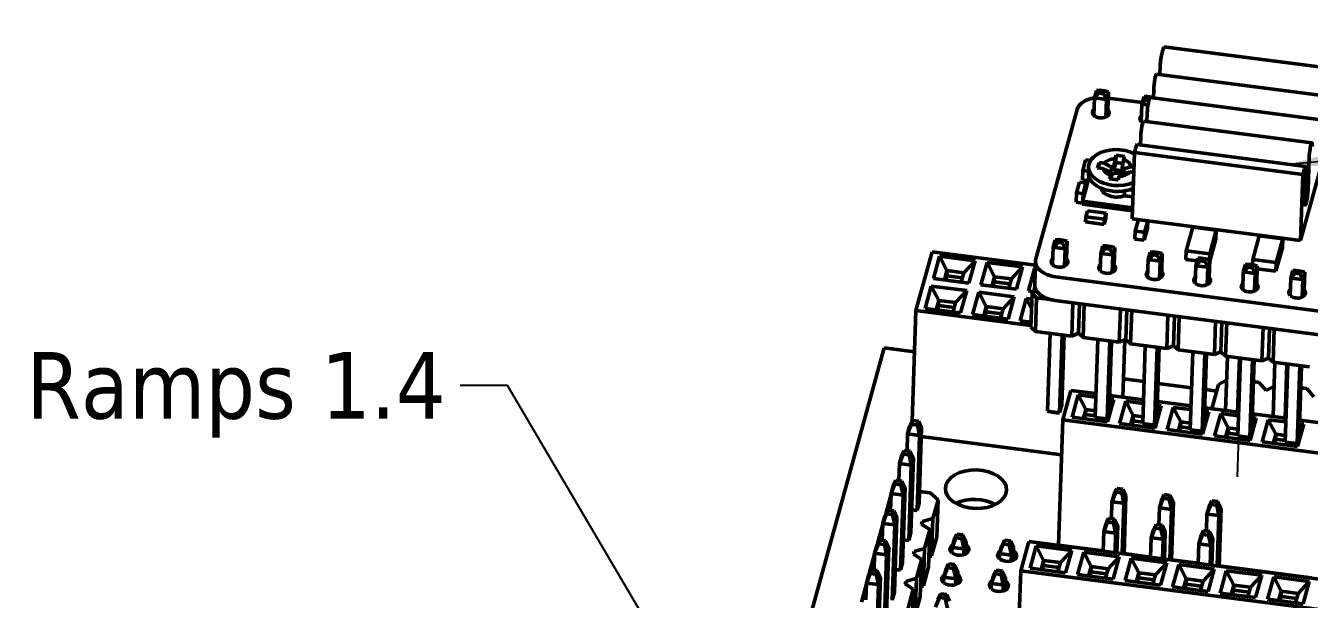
# Model space of a CAD drawing. Header units: millimetres. Extents: x 0 to 420, y 0 to 297.
# Drawn here: x 159.2 to 226.8, y 105.9 to 136.1 of the extents above; entities that cross this region are included whole.
import ezdxf

# ---------------------------------------------------------------- set-up
doc = ezdxf.new("R2010")
doc.units = ezdxf.units.MM
for name, color, linetype, lineweight in [('Symbol (ISO)', 7, 'Continuous', 25), ('Tweak Trail (ISO)', 7, 'Continuous', 25), ('Visible (ISO)', 7, 'Continuous', 50)]:
    doc.layers.add(name, color=color, linetype=linetype, lineweight=lineweight)
doc.styles.add('Note Text (ISO)', font='tahoma.ttf')
doc.dimstyles.new('Default - Method 1b (ISO)$7', dxfattribs={"dimtxt": 3.5, "dimasz": 2.5, "dimexe": 3.175, "dimexo": 0, "dimgap": 0.762, "dimtad": 1, "dimtoh": 1, "dimrnd": 1e-08, "dimtxsty": 'Note Text (ISO)', "dimcen": 0.09, "dimdle": 10, "dimclrd": 256, "dimclre": 256, "dimclrt": 256, "dimazin": 2, "dimtfac": 1, "dimtmove": 0, "dimatfit": 3, "dimfxl": 1, "dimtolj": 1, "dimlwd": -1, "dimlwe": -1, "dimarcsym": 0})

msp = doc.modelspace()

# ---------------------------------------------------------------- linework, layer by layer
at = {"layer": 'Tweak Trail (ISO)'}
msp.add_line((222.975, 112.308), (223.047, 114.449), dxfattribs=at)
at = {"layer": 'Visible (ISO)'}
for p, q in [((219.09, 134.954), (219.005, 134.644)), ((227.955, 133.802), (219.09, 134.954)), ((218.891, 133.492), (218.906, 133.948)), ((227.579, 132.364), (218.715, 133.515)), ((215.443, 132.256), (215.552, 132.652)), ((215.443, 132.256), (215.679, 132.51)), ((215.72, 132.658), (215.552, 132.652)), ((215.72, 132.658), (215.679, 132.51)), ((215.679, 132.51), (215.915, 132.479)), ((215.956, 132.627), (215.72, 132.658)), ((215.915, 132.479), (215.956, 132.627)), ((216.073, 132.175), (215.915, 132.479)), ((215.956, 132.627), (216.182, 132.571)), ((216.182, 132.571), (216.073, 132.175)), ((216.151, 131.641), (216.182, 132.571)), ((218.55, 132.254), (218.565, 132.71)), ((215.443, 132.256), (215.411, 131.326)), ((216.073, 132.175), (215.443, 132.256)), ((216.041, 131.245), (216.073, 132.175)), ((217.967, 132.014), (216.171, 132.247)), ((217.944, 131.931), (217.913, 131.001)), ((217.944, 131.931), (218.054, 132.327)), ((217.944, 131.931), (218.181, 132.185)), ((218.266, 131.89), (217.944, 131.931)), ((218.222, 132.333), (218.054, 132.327)), ((218.222, 132.333), (218.181, 132.185)), ((218.181, 132.185), (218.321, 132.166)), ((218.458, 132.302), (218.222, 132.333)), ((227.238, 131.126), (218.373, 132.277)), ((218.448, 132.268), (218.458, 132.302)), ((218.458, 132.302), (218.55, 132.279)), ((214.53, 131.646), (212.361, 123.786)), ((215.422, 131.325), (215.411, 131.326)), ((216.041, 131.245), (216.03, 131.246)), ((216.041, 131.245), (216.043, 131.252)), ((216.149, 131.633), (216.138, 131.309)), ((216.149, 131.633), (216.151, 131.641)), ((218.208, 131.017), (218.223, 131.472)), ((217.924, 131), (217.913, 131.001)), ((226.896, 129.888), (218.032, 131.04)), ((226.555, 128.65), (217.69, 129.802)), ((217.866, 129.779), (217.882, 130.234)), ((227.837, 130.315), (226.3, 124.745)), ((216.584, 129.237), (216.536, 129.061)), ((216.571, 128.85), (216.584, 129.237)), ((217.028, 129.18), (216.584, 129.237)), ((216.979, 129.004), (217.028, 129.18)), ((217.554, 129.384), (217.435, 125.897)), ((217.639, 129.694), (217.554, 129.384)), ((217.554, 129.384), (226.418, 128.233)), ((214.825, 128.442), (214.808, 127.938)), ((214.825, 128.442), (214.979, 129.002)), ((215.128, 128.402), (214.825, 128.442)), ((214.979, 129.002), (215.242, 128.968)), ((215.126, 128.331), (215.136, 128.641)), ((215.689, 128.857), (215.612, 128.579)), ((215.612, 128.579), (215.892, 128.542)), ((215.679, 128.57), (215.689, 128.857)), ((215.969, 128.821), (215.689, 128.857)), ((216.335, 128.384), (216.343, 128.615)), ((216.571, 128.85), (216.457, 128.436)), ((216.465, 128.667), (216.457, 128.436)), ((216.943, 128.802), (216.571, 128.85)), ((216.9, 128.378), (216.908, 128.609)), ((216.994, 128.53), (216.986, 128.299)), ((217.528, 128.618), (217.378, 128.638)), ((226.418, 128.233), (226.504, 128.542)), ((226.519, 126.798), (226.576, 128.464)), ((226.69, 127.417), (226.747, 129.083)), ((214.501, 127.269), (214.656, 127.829)), ((214.656, 127.829), (215, 127.784)), ((215.116, 127.898), (214.808, 127.938)), ((215, 127.784), (214.846, 127.224)), ((215.158, 128.048), (214.989, 127.436)), ((215, 127.784), (214.989, 127.436)), ((215.16, 128.108), (215.158, 128.048)), ((215.168, 128.085), (215.158, 128.048)), ((216.335, 128.384), (216.125, 128.411)), ((216.291, 128.176), (216.243, 128)), ((216.243, 128), (216.686, 127.942)), ((216.344, 128.026), (216.333, 127.988)), ((216.344, 128.026), (216.352, 128.257)), ((216.686, 127.942), (216.735, 128.118)), ((217.062, 128.289), (216.986, 128.299)), ((217.302, 128.359), (217.518, 128.331)), ((226.418, 128.233), (226.3, 124.745)), ((214.501, 127.269), (214.484, 126.765)), ((214.846, 127.224), (214.501, 127.269)), ((214.989, 127.436), (214.834, 126.875)), ((214.846, 127.224), (214.834, 126.875)), ((217.034, 127.36), (217.025, 127.107)), ((217.474, 127.049), (217.025, 127.107)), ((217.486, 127.397), (217.303, 127.421)), ((214.814, 126.722), (214.484, 126.765)), ((214.817, 126.814), (214.812, 126.659)), ((214.812, 126.659), (217.45, 126.316)), ((214.834, 126.875), (214.817, 126.814)), ((214.817, 126.814), (217.455, 126.471)), ((214.988, 126), (214.979, 125.729)), ((214.979, 125.729), (215.963, 125.601)), ((215.073, 126.309), (214.988, 126)), ((214.988, 126), (215.973, 125.872)), ((216.058, 126.181), (215.073, 126.309)), ((215.963, 125.601), (216.049, 125.91)), ((215.973, 125.872), (215.963, 125.601)), ((215.973, 125.872), (216.058, 126.181)), ((216.058, 126.181), (216.049, 125.91)), ((226.3, 124.745), (217.435, 125.897)), ((217.757, 125.855), (217.59, 125.25)), ((218.082, 125.186), (218.249, 125.791)), ((218.253, 125.79), (218.239, 125.379)), ((217.59, 125.25), (217.575, 124.824)), ((217.59, 125.25), (218.082, 125.186)), ((218.068, 124.76), (218.239, 125.379)), ((218.082, 125.186), (218.068, 124.76)), ((220.622, 125.45), (220.28, 124.212)), ((221.853, 125.29), (220.622, 125.45)), ((221.512, 124.052), (221.853, 125.29)), ((221.853, 125.29), (221.837, 124.825)), ((213.274, 124.397), (213.242, 123.467)), ((213.274, 124.397), (213.383, 124.793)), ((213.274, 124.397), (213.51, 124.65)), ((213.904, 124.315), (213.274, 124.397)), ((213.551, 124.799), (213.383, 124.793)), ((213.551, 124.799), (213.51, 124.65)), ((213.51, 124.65), (213.747, 124.619)), ((213.788, 124.768), (213.551, 124.799)), ((213.747, 124.619), (213.788, 124.768)), ((213.904, 124.315), (213.747, 124.619)), ((213.788, 124.768), (214.014, 124.711)), ((214.014, 124.711), (213.904, 124.315)), ((213.982, 123.781), (214.014, 124.711)), ((215.776, 124.072), (215.885, 124.468)), ((216.053, 124.474), (215.885, 124.468)), ((216.053, 124.474), (216.012, 124.325)), ((216.289, 124.443), (216.053, 124.474)), ((216.248, 124.294), (216.289, 124.443)), ((216.289, 124.443), (216.515, 124.386)), ((216.515, 124.386), (216.406, 123.99)), ((216.484, 123.456), (216.515, 124.386)), ((217.575, 124.824), (218.068, 124.76)), ((221.516, 123.662), (221.837, 124.825)), ((224.124, 124.995), (223.783, 123.757)), ((225.356, 124.835), (224.124, 124.995)), ((224.998, 123.132), (225.34, 124.37)), ((225.014, 123.597), (225.356, 124.835)), ((225.356, 124.835), (225.34, 124.37)), ((206.896, 124.155), (206.042, 121.061)), ((206.896, 124.155), (212.336, 123.448)), ((206.963, 122.749), (207.287, 123.925)), ((207.681, 123.165), (207.287, 123.925)), ((207.287, 123.925), (209.157, 123.682)), ((213.873, 123.385), (213.904, 124.315)), ((213.98, 123.774), (213.969, 123.449)), ((213.98, 123.774), (213.982, 123.781)), ((215.776, 124.072), (215.744, 123.142)), ((215.776, 124.072), (216.012, 124.325)), ((216.406, 123.99), (215.776, 124.072)), ((216.012, 124.325), (216.248, 124.294)), ((216.406, 123.99), (216.248, 124.294)), ((216.375, 123.06), (216.406, 123.99)), ((218.277, 123.747), (218.246, 122.817)), ((218.277, 123.747), (218.387, 124.143)), ((218.277, 123.747), (218.514, 124)), ((218.908, 123.665), (218.277, 123.747)), ((218.555, 124.149), (218.387, 124.143)), ((218.555, 124.149), (218.514, 124)), ((218.514, 124), (218.75, 123.969)), ((218.791, 124.118), (218.555, 124.149)), ((218.75, 123.969), (218.791, 124.118)), ((218.908, 123.665), (218.75, 123.969)), ((218.791, 124.118), (219.017, 124.061)), ((219.017, 124.061), (218.908, 123.665)), ((218.986, 123.131), (219.017, 124.061)), ((220.28, 124.212), (220.265, 123.747)), ((220.265, 123.747), (220.848, 123.671)), ((220.28, 124.212), (221.512, 124.052)), ((220.779, 123.422), (220.889, 123.818)), ((221.057, 123.824), (220.889, 123.818)), ((221.057, 123.824), (221.016, 123.675)), ((221.293, 123.793), (221.057, 123.824)), ((221.252, 123.644), (221.293, 123.793)), ((221.293, 123.793), (221.519, 123.736)), ((221.519, 123.736), (221.41, 123.34)), ((221.487, 122.806), (221.519, 123.736)), ((221.512, 124.052), (221.501, 123.741)), ((223.783, 123.757), (223.773, 123.471)), ((223.783, 123.757), (225.014, 123.597)), ((207.545, 122.673), (207.681, 123.165)), ((207.671, 122.893), (207.68, 123.164)), ((207.68, 123.164), (207.681, 123.165)), ((207.68, 123.164), (208.567, 123.049)), ((208.431, 122.558), (208.567, 123.05)), ((208.567, 123.05), (209.157, 123.682)), ((208.832, 122.506), (209.157, 123.682)), ((209.465, 122.424), (209.789, 123.6)), ((209.789, 123.6), (211.659, 123.357)), ((210.182, 122.84), (209.789, 123.6)), ((211.069, 122.725), (211.659, 123.357)), ((211.334, 122.181), (211.659, 123.357)), ((211.967, 122.099), (212.291, 123.275)), ((212.291, 123.275), (212.329, 123.27)), ((212.327, 123.205), (212.291, 123.275)), ((212.343, 123.667), (212.301, 122.427)), ((213.254, 123.465), (213.242, 123.467)), ((213.873, 123.385), (213.861, 123.386)), ((213.873, 123.385), (213.875, 123.392)), ((215.755, 123.14), (215.744, 123.142)), ((216.375, 123.06), (216.363, 123.061)), ((216.375, 123.06), (216.377, 123.067)), ((216.482, 123.449), (216.471, 123.124)), ((216.482, 123.449), (216.484, 123.456)), ((218.876, 122.735), (218.908, 123.665)), ((218.984, 123.124), (218.973, 122.799)), ((218.984, 123.124), (218.986, 123.131)), ((220.779, 123.422), (220.748, 122.492)), ((220.779, 123.422), (221.016, 123.675)), ((221.41, 123.34), (220.779, 123.422)), ((221.016, 123.675), (221.252, 123.644)), ((221.41, 123.34), (221.252, 123.644)), ((221.378, 122.41), (221.41, 123.34)), ((223.281, 123.097), (223.25, 122.167)), ((223.281, 123.097), (223.39, 123.493)), ((223.281, 123.097), (223.517, 123.35)), ((223.911, 123.015), (223.281, 123.097)), ((223.558, 123.499), (223.39, 123.493)), ((223.558, 123.499), (223.517, 123.35)), ((223.517, 123.35), (223.754, 123.319)), ((223.795, 123.468), (223.558, 123.499)), ((223.754, 123.319), (223.795, 123.468)), ((223.911, 123.015), (223.754, 123.319)), ((223.795, 123.468), (224.021, 123.411)), ((223.88, 122.085), (223.911, 123.015)), ((224.021, 123.411), (223.911, 123.015)), ((223.989, 122.481), (224.021, 123.411)), ((224.016, 123.26), (224.998, 123.132)), ((225.014, 123.597), (224.998, 123.132)), ((225.783, 122.772), (225.892, 123.168)), ((225.783, 122.772), (226.019, 123.025)), ((226.06, 123.174), (225.892, 123.168)), ((226.06, 123.174), (226.019, 123.025)), ((226.019, 123.025), (226.256, 122.994)), ((226.297, 123.143), (226.06, 123.174)), ((226.256, 122.994), (226.297, 123.143)), ((226.297, 123.143), (226.523, 123.086)), ((226.523, 123.086), (226.413, 122.69)), ((226.491, 122.156), (226.523, 123.086)), ((206.529, 121.177), (206.854, 122.353)), ((207.247, 121.593), (206.854, 122.353)), ((206.854, 122.353), (208.723, 122.11)), ((206.963, 122.749), (208.832, 122.506)), ((207.608, 122.665), (207.671, 122.893)), ((207.671, 122.893), (208.494, 122.786)), ((209.465, 122.424), (211.334, 122.181)), ((210.047, 122.348), (210.182, 122.84)), ((210.11, 122.34), (210.173, 122.569)), ((210.173, 122.569), (210.182, 122.839)), ((210.173, 122.568), (210.996, 122.461)), ((210.182, 122.839), (210.182, 122.84)), ((210.182, 122.839), (211.068, 122.724)), ((210.933, 122.233), (211.069, 122.725)), ((213.395, 122.838), (230.908, 120.563)), ((218.257, 122.815), (218.246, 122.817)), ((218.876, 122.735), (218.865, 122.736)), ((218.876, 122.735), (218.878, 122.742)), ((220.759, 122.49), (220.748, 122.492)), ((221.378, 122.41), (221.367, 122.411)), ((221.378, 122.41), (221.38, 122.417)), ((221.485, 122.799), (221.474, 122.474)), ((221.485, 122.799), (221.487, 122.806)), ((223.987, 122.474), (223.976, 122.149)), ((223.987, 122.474), (223.989, 122.481)), ((225.783, 122.772), (225.751, 121.842)), ((226.413, 122.69), (225.783, 122.772)), ((226.413, 122.69), (226.256, 122.994)), ((226.382, 121.76), (226.413, 122.69)), ((208.133, 121.478), (208.723, 122.11)), ((208.399, 120.934), (208.723, 122.11)), ((209.031, 120.852), (209.355, 122.028)), ((209.355, 122.028), (211.225, 121.785)), ((209.749, 121.268), (209.355, 122.028)), ((210.635, 121.153), (211.225, 121.785)), ((210.9, 120.609), (211.225, 121.785)), ((211.533, 120.527), (211.857, 121.703)), ((211.857, 121.703), (212.148, 121.665)), ((212.131, 121.174), (211.857, 121.703)), ((211.967, 122.099), (212.188, 122.07)), ((212.098, 120.187), (212.158, 121.962)), ((212.158, 121.962), (212.192, 122.085)), ((212.158, 121.962), (212.402, 121.738)), ((212.192, 122.085), (212.43, 122.054)), ((212.31, 122.31), (212.246, 122.078)), ((212.402, 121.738), (212.342, 119.963)), ((213.111, 121.646), (212.402, 121.738)), ((223.261, 122.165), (223.25, 122.167)), ((223.88, 122.085), (223.869, 122.086)), ((223.88, 122.085), (223.882, 122.092)), ((225.763, 121.84), (225.751, 121.842)), ((226.382, 121.76), (226.37, 121.761)), ((226.382, 121.76), (226.384, 121.767)), ((226.489, 122.149), (226.478, 121.824)), ((226.489, 122.149), (226.491, 122.156)), ((206.042, 121.061), (205.845, 115.239)), ((206.042, 121.061), (212.101, 120.274)), ((206.529, 121.177), (208.399, 120.934)), ((207.111, 121.101), (207.247, 121.593)), ((207.174, 121.093), (207.237, 121.322)), ((207.237, 121.322), (207.247, 121.592)), ((207.237, 121.321), (208.06, 121.214)), ((207.247, 121.592), (207.247, 121.593)), ((207.247, 121.592), (208.133, 121.477)), ((207.998, 120.986), (208.133, 121.478)), ((209.613, 120.776), (209.749, 121.268)), ((209.676, 120.768), (209.739, 120.997)), ((209.739, 120.997), (209.748, 121.267)), ((209.739, 120.996), (210.562, 120.889)), ((209.748, 121.267), (209.749, 121.268)), ((209.748, 121.267), (210.635, 121.152)), ((210.499, 120.661), (210.635, 121.153)), ((213.353, 121.598), (230.866, 119.323)), ((214.253, 119.715), (214.312, 121.473)), ((214.6, 119.862), (214.653, 121.429)), ((214.903, 121.397), (214.844, 119.638)), ((216.755, 119.39), (216.814, 121.148)), ((217.101, 119.537), (217.154, 121.104)), ((217.405, 121.072), (217.346, 119.313)), ((209.031, 120.852), (210.9, 120.609)), ((211.533, 120.527), (212.107, 120.452)), ((219.256, 119.065), (219.316, 120.823)), ((219.603, 119.212), (219.656, 120.779)), ((219.907, 120.747), (219.847, 118.988)), ((221.758, 118.74), (221.818, 120.498)), ((222.105, 118.887), (222.158, 120.454)), ((222.409, 120.422), (222.349, 118.663)), ((212.342, 119.963), (212.098, 120.187)), ((214.253, 119.715), (212.342, 119.963)), ((213.12, 119.862), (212.981, 115.763)), ((213.612, 115.681), (213.751, 119.78)), ((213.721, 116.077), (213.846, 119.767)), ((214.6, 119.862), (214.253, 119.715)), ((214.844, 119.638), (214.6, 119.862)), ((216.755, 119.39), (214.844, 119.638)), ((224.26, 118.415), (224.32, 120.173)), ((224.607, 118.562), (224.66, 120.129)), ((224.911, 120.097), (224.851, 118.338)), ((204.378, 119.098), (193.831, 80.874)), ((205.969, 118.891), (204.378, 119.098)), ((215.622, 119.537), (215.483, 115.438)), ((216.114, 115.356), (216.252, 119.455)), ((216.223, 115.752), (216.348, 119.442)), ((217.101, 119.537), (216.755, 119.39)), ((216.935, 116.503), (217.037, 119.51)), ((217.346, 119.313), (217.101, 119.537)), ((219.256, 119.065), (217.346, 119.313)), ((218.124, 119.212), (217.985, 115.113)), ((218.615, 115.031), (218.754, 119.13)), ((218.725, 115.427), (218.85, 119.117)), ((219.603, 119.212), (219.256, 119.065)), ((219.847, 118.988), (219.603, 119.212)), ((221.758, 118.74), (219.847, 118.988)), ((220.626, 118.887), (220.487, 114.788)), ((221.117, 114.706), (221.256, 118.805)), ((221.226, 115.102), (221.351, 118.792)), ((222.105, 118.887), (221.758, 118.74)), ((222.349, 118.663), (222.105, 118.887)), ((224.26, 118.415), (222.349, 118.663)), ((222.446, 118.65), (222.349, 115.8)), ((223.076, 118.568), (222.979, 115.718)), ((223.127, 118.562), (222.989, 114.463)), ((223.619, 114.381), (223.758, 118.48)), ((223.728, 114.777), (223.853, 118.467)), ((224.607, 118.562), (224.26, 118.415)), ((224.851, 118.338), (224.607, 118.562)), ((226.762, 118.09), (224.851, 118.338)), ((224.948, 118.325), (224.851, 115.475)), ((225.578, 118.243), (225.481, 115.393)), ((225.629, 118.237), (225.49, 114.138)), ((226.121, 114.056), (226.26, 118.155)), ((226.23, 114.452), (226.355, 118.142)), ((218.06, 117.321), (216.968, 117.462)), ((220.562, 116.996), (218.786, 117.226)), ((221.985, 117.173), (221.631, 115.893)), ((222.403, 117.404), (221.985, 117.173)), ((224.126, 117.28), (223.814, 117.32)), ((224.486, 116.848), (224.126, 117.28)), ((224.905, 117.079), (224.486, 116.848)), ((226.628, 116.955), (226.316, 116.995)), ((226.988, 116.523), (226.628, 116.955)), ((214.202, 116.858), (213.775, 115.311)), ((214.202, 116.858), (215.525, 116.686)), ((214.265, 115.44), (214.59, 116.615)), ((214.983, 115.856), (214.59, 116.615)), ((214.59, 116.615), (215.519, 116.495)), ((216.135, 115.197), (216.459, 116.373)), ((216.236, 116.133), (216.459, 116.373)), ((216.245, 116.4), (216.459, 116.373)), ((216.251, 116.592), (218.027, 116.361)), ((216.767, 115.115), (217.091, 116.29)), ((217.091, 116.29), (218.021, 116.17)), ((217.485, 115.531), (217.091, 116.29)), ((218.753, 116.267), (220.529, 116.036)), ((221.888, 116.823), (221.287, 116.901)), ((212.981, 115.763), (213.207, 115.706)), ((212.981, 115.763), (213.612, 115.681)), ((213.444, 115.676), (213.207, 115.706)), ((213.612, 115.681), (213.444, 115.676)), ((213.612, 115.681), (213.721, 116.077)), ((214.847, 115.364), (214.983, 115.856)), ((214.91, 115.356), (214.974, 115.584)), ((214.973, 115.583), (215.486, 115.517)), ((214.974, 115.584), (214.983, 115.855)), ((214.983, 115.855), (214.983, 115.856)), ((214.983, 115.855), (215.495, 115.788)), ((216.114, 115.356), (216.223, 115.752)), ((218.637, 114.872), (218.961, 116.048)), ((218.738, 115.808), (218.961, 116.048)), ((218.747, 116.075), (218.961, 116.048)), ((219.269, 114.79), (219.593, 115.965)), ((219.593, 115.965), (220.523, 115.845)), ((219.986, 115.206), (219.593, 115.965)), ((221.138, 114.547), (221.463, 115.723)), ((221.239, 115.483), (221.463, 115.723)), ((221.248, 115.75), (221.463, 115.723)), ((221.255, 115.942), (223.031, 115.711)), ((221.771, 114.465), (222.095, 115.64)), ((222.488, 114.881), (222.095, 115.64)), ((222.095, 115.64), (223.024, 115.52)), ((223.757, 115.617), (225.533, 115.386)), ((205.805, 115.073), (205.606, 114.571)), ((205.606, 114.571), (205.715, 114.968)), ((205.715, 114.968), (205.86, 115.271)), ((205.805, 115.073), (205.86, 115.271)), ((205.805, 115.073), (206.121, 115.032)), ((205.86, 115.271), (206.175, 115.23)), ((206.121, 115.032), (206.175, 115.23)), ((206.236, 114.49), (206.121, 115.032)), ((206.175, 115.23), (206.346, 114.886)), ((213.775, 115.311), (213.551, 108.711)), ((213.775, 115.311), (233.881, 112.699)), ((214.265, 115.44), (216.135, 115.197)), ((215.483, 115.438), (215.709, 115.381)), ((215.483, 115.438), (216.114, 115.356)), ((215.945, 115.351), (215.709, 115.381)), ((215.734, 115.249), (215.768, 115.374)), ((216.114, 115.356), (215.945, 115.351)), ((216.767, 115.115), (218.637, 114.872)), ((217.349, 115.039), (217.485, 115.531)), ((217.412, 115.031), (217.475, 115.259)), ((217.475, 115.259), (217.484, 115.53)), ((217.475, 115.258), (217.988, 115.192)), ((217.484, 115.53), (217.485, 115.531)), ((217.484, 115.53), (217.997, 115.463)), ((217.985, 115.113), (218.211, 115.056)), ((217.985, 115.113), (218.615, 115.031)), ((218.447, 115.026), (218.211, 115.056)), ((218.235, 114.924), (218.27, 115.049)), ((218.615, 115.031), (218.447, 115.026)), ((218.615, 115.031), (218.725, 115.427)), ((219.851, 114.714), (219.986, 115.206)), ((219.914, 114.706), (219.977, 114.934)), ((219.977, 114.934), (219.986, 115.205)), ((219.977, 114.933), (220.489, 114.867)), ((219.986, 115.205), (219.986, 115.206)), ((219.986, 115.205), (220.499, 115.138)), ((221.117, 114.706), (221.226, 115.102)), ((223.64, 114.222), (223.965, 115.398)), ((223.741, 115.158), (223.965, 115.398)), ((223.75, 115.425), (223.965, 115.398)), ((224.272, 114.14), (224.597, 115.315)), ((224.597, 115.315), (225.526, 115.195)), ((224.99, 114.556), (224.597, 115.315)), ((226.142, 113.897), (226.466, 115.073)), ((226.243, 114.833), (226.466, 115.073)), ((226.252, 115.1), (226.466, 115.073)), ((226.258, 115.292), (228.034, 115.061)), ((205.606, 114.571), (205.576, 113.68)), ((205.606, 114.571), (206.236, 114.49)), ((206.102, 110.526), (206.236, 114.49)), ((206.346, 114.886), (206.211, 110.922)), ((206.236, 114.49), (206.346, 114.886)), ((206.33, 114.424), (213.712, 113.465)), ((219.269, 114.79), (221.138, 114.547)), ((220.487, 114.788), (221.117, 114.706)), ((220.487, 114.788), (220.713, 114.731)), ((220.949, 114.701), (220.713, 114.731)), ((220.737, 114.599), (220.772, 114.724)), ((221.117, 114.706), (220.949, 114.701)), ((221.771, 114.465), (223.64, 114.222)), ((222.353, 114.389), (222.488, 114.881)), ((222.416, 114.381), (222.479, 114.609)), ((222.479, 114.609), (222.488, 114.88)), ((222.479, 114.608), (222.991, 114.542)), ((222.488, 114.88), (222.488, 114.881)), ((222.488, 114.88), (223, 114.813)), ((222.989, 114.463), (223.619, 114.381)), ((222.989, 114.463), (223.214, 114.406)), ((223.451, 114.376), (223.214, 114.406)), ((223.239, 114.274), (223.273, 114.399)), ((223.619, 114.381), (223.451, 114.376)), ((223.619, 114.381), (223.728, 114.777)), ((224.854, 114.064), (224.99, 114.556)), ((224.918, 114.056), (224.981, 114.284)), ((224.981, 114.284), (224.99, 114.555)), ((224.981, 114.283), (225.493, 114.217)), ((224.99, 114.555), (224.99, 114.556)), ((224.99, 114.555), (225.502, 114.488)), ((226.121, 114.056), (226.23, 114.452)), ((205.282, 113.396), (205.426, 113.699)), ((205.372, 113.501), (205.426, 113.699)), ((205.426, 113.699), (205.741, 113.658)), ((205.687, 113.46), (205.741, 113.658)), ((205.741, 113.658), (205.912, 113.314)), ((224.272, 114.14), (226.142, 113.897)), ((225.49, 114.138), (226.121, 114.056)), ((225.49, 114.138), (225.716, 114.081)), ((225.953, 114.051), (225.716, 114.081)), ((225.741, 113.949), (225.775, 114.074)), ((226.121, 114.056), (225.953, 114.051)), ((205.172, 113), (205.142, 112.108)), ((205.372, 113.501), (205.172, 113)), ((205.172, 113), (205.282, 113.396)), ((205.172, 113), (205.803, 112.918)), ((205.372, 113.501), (205.687, 113.46)), ((205.668, 108.954), (205.803, 112.918)), ((205.803, 112.918), (205.687, 113.46)), ((205.912, 113.314), (205.778, 109.35)), ((205.803, 112.918), (205.912, 113.314)), ((204.938, 111.929), (204.739, 111.428)), ((204.739, 111.428), (204.848, 111.824)), ((204.848, 111.824), (204.993, 112.127)), ((204.938, 111.929), (204.993, 112.127)), ((204.938, 111.929), (205.253, 111.888)), ((204.993, 112.127), (205.308, 112.086)), ((205.253, 111.888), (205.308, 112.086)), ((205.369, 111.346), (205.253, 111.888)), ((205.308, 112.086), (205.478, 111.742)), ((205.478, 111.742), (205.344, 107.778)), ((205.369, 111.346), (205.478, 111.742)), ((206.797, 111.455), (206.232, 111.528)), ((216.475, 111.39), (216.62, 111.697)), ((216.565, 111.499), (216.62, 111.697)), ((216.935, 111.656), (216.62, 111.697)), ((216.88, 111.458), (216.935, 111.656)), ((216.935, 111.656), (217.105, 111.308)), ((204.737, 111.384), (204.474, 110.43)), ((204.739, 111.428), (204.708, 110.536)), ((204.739, 111.428), (205.369, 111.346)), ((205.235, 107.382), (205.369, 111.346)), ((206.211, 110.922), (206.102, 110.526)), ((206.797, 111.455), (207.209, 111.1)), ((207.209, 111.1), (206.936, 110.11)), ((207.209, 111.1), (207.143, 109.132)), ((216.366, 110.994), (216.336, 110.105)), ((216.565, 111.499), (216.366, 110.994)), ((216.366, 110.994), (216.475, 111.39)), ((216.996, 110.912), (216.366, 110.994)), ((216.88, 111.458), (216.565, 111.499)), ((216.996, 110.912), (216.88, 111.458)), ((216.996, 110.912), (216.906, 108.268)), ((216.996, 110.912), (217.105, 111.308)), ((216.996, 110.912), (217.105, 111.308)), ((216.996, 110.912), (216.996, 110.912)), ((217.002, 108.255), (217.105, 111.308)), ((217.105, 111.308), (217.105, 111.308)), ((219.067, 111.174), (218.867, 110.669)), ((218.867, 110.669), (218.977, 111.065)), ((218.977, 111.065), (219.121, 111.372)), ((219.067, 111.174), (219.121, 111.372)), ((219.382, 111.133), (219.067, 111.174)), ((219.437, 111.331), (219.121, 111.372)), ((219.382, 111.133), (219.437, 111.331)), ((219.498, 110.587), (219.382, 111.133)), ((219.437, 111.331), (219.607, 110.983)), ((219.498, 110.587), (219.607, 110.983)), ((219.498, 110.587), (219.607, 110.983)), ((219.504, 107.93), (219.607, 110.983)), ((219.607, 110.983), (219.607, 110.983)), ((221.569, 110.849), (221.369, 110.344)), ((221.479, 110.74), (221.623, 111.047)), ((221.569, 110.849), (221.623, 111.047)), ((221.884, 110.808), (221.569, 110.849)), ((221.938, 111.006), (221.623, 111.047)), ((221.884, 110.808), (221.938, 111.006)), ((221.938, 111.006), (222.109, 110.658)), ((204.504, 110.357), (204.305, 109.856)), ((204.305, 109.856), (204.414, 110.252)), ((204.414, 110.252), (204.559, 110.555)), ((204.474, 110.43), (204.472, 110.373)), ((204.474, 110.43), (204.493, 110.417)), ((204.504, 110.357), (204.559, 110.555)), ((204.504, 110.357), (204.819, 110.316)), ((204.559, 110.555), (204.874, 110.514)), ((204.819, 110.316), (204.874, 110.514)), ((204.935, 109.774), (204.819, 110.316)), ((204.874, 110.514), (205.045, 110.17)), ((205.045, 110.17), (204.91, 106.206)), ((204.935, 109.774), (205.045, 110.17)), ((206.102, 110.526), (205.819, 110.563)), ((218.867, 110.669), (218.837, 109.78)), ((219.498, 110.587), (218.867, 110.669)), ((219.498, 110.587), (219.408, 107.943)), ((219.498, 110.587), (219.498, 110.587)), ((221.369, 110.344), (221.339, 109.455)), ((221.369, 110.344), (221.479, 110.74)), ((221.999, 110.262), (221.369, 110.344)), ((221.999, 110.262), (221.884, 110.808)), ((222, 110.262), (221.91, 107.618)), ((221.999, 110.262), (222.109, 110.658)), ((222, 110.262), (221.999, 110.262)), ((222, 110.262), (222.109, 110.658)), ((222.005, 107.605), (222.109, 110.658)), ((222.109, 110.658), (222.109, 110.658)), ((204.04, 108.858), (204.303, 109.812)), ((204.305, 109.856), (204.275, 108.964)), ((204.305, 109.856), (204.935, 109.774)), ((204.801, 105.81), (204.935, 109.774)), ((206.346, 109.821), (206.381, 109.945)), ((206.346, 109.821), (206.776, 109.528)), ((206.381, 109.945), (206.376, 109.801)), ((206.936, 110.11), (206.381, 109.945)), ((206.776, 109.528), (206.503, 108.538)), ((206.776, 109.528), (206.709, 107.56)), ((206.936, 110.11), (206.87, 108.141)), ((216.131, 109.927), (215.932, 109.422)), ((215.932, 109.422), (216.041, 109.818)), ((216.041, 109.818), (216.186, 110.125)), ((216.131, 109.927), (216.186, 110.125)), ((216.446, 109.886), (216.131, 109.927)), ((216.501, 110.084), (216.186, 110.125)), ((216.446, 109.886), (216.501, 110.084)), ((216.562, 109.34), (216.446, 109.886)), ((216.501, 110.084), (216.671, 109.736)), ((216.562, 109.34), (216.671, 109.736)), ((216.562, 109.34), (216.672, 109.736)), ((216.623, 108.305), (216.672, 109.736)), ((216.672, 109.736), (216.671, 109.736)), ((218.633, 109.602), (218.434, 109.097)), ((218.434, 109.097), (218.543, 109.493)), ((218.543, 109.493), (218.688, 109.8)), ((218.633, 109.602), (218.688, 109.8)), ((218.948, 109.561), (218.633, 109.602)), ((219.003, 109.759), (218.688, 109.8)), ((218.948, 109.561), (219.003, 109.759)), ((219.064, 109.015), (218.948, 109.561)), ((219.003, 109.759), (219.173, 109.411)), ((203.98, 108.68), (204.125, 108.983)), ((204.04, 108.858), (204.038, 108.801)), ((204.059, 108.845), (204.04, 108.858)), ((204.07, 108.785), (204.125, 108.983)), ((204.125, 108.983), (204.44, 108.942)), ((204.386, 108.744), (204.44, 108.942)), ((204.44, 108.942), (204.611, 108.598)), ((205.668, 108.954), (205.385, 108.991)), ((205.778, 109.35), (205.668, 108.954)), ((207.143, 109.132), (206.87, 108.141)), ((207.946, 108.591), (208.145, 109.095)), ((208.055, 108.986), (207.946, 108.591)), ((208.2, 109.293), (208.055, 108.986)), ((208.055, 108.987), (208.055, 108.987)), ((208.055, 108.987), (208.055, 108.986)), ((208.2, 109.293), (208.145, 109.095)), ((208.46, 109.054), (208.145, 109.095)), ((208.515, 109.252), (208.2, 109.293)), ((208.515, 109.252), (208.46, 109.054)), ((208.46, 109.054), (208.576, 108.509)), ((208.685, 108.905), (208.515, 109.252)), ((208.685, 108.905), (208.576, 108.509)), ((208.685, 108.905), (208.663, 108.248)), ((208.685, 108.905), (208.685, 108.905)), ((208.685, 108.905), (208.685, 108.905)), ((210.701, 108.968), (210.557, 108.661)), ((210.701, 108.968), (210.647, 108.77)), ((211.017, 108.927), (210.701, 108.968)), ((211.017, 108.927), (210.962, 108.729)), ((211.187, 108.58), (211.017, 108.927)), ((211.989, 108.906), (211.562, 107.359)), ((211.989, 108.906), (232.25, 106.275)), ((215.932, 109.422), (215.897, 108.399)), ((216.562, 109.34), (215.932, 109.422)), ((216.562, 109.34), (216.528, 108.317)), ((216.562, 109.34), (216.562, 109.34)), ((218.434, 109.097), (218.399, 108.074)), ((219.064, 109.015), (218.434, 109.097)), ((219.064, 109.015), (219.029, 107.992)), ((219.064, 109.015), (219.173, 109.411)), ((219.064, 109.015), (219.173, 109.411)), ((219.064, 109.015), (219.064, 109.015)), ((219.125, 107.98), (219.173, 109.411)), ((219.173, 109.411), (219.173, 109.411)), ((221.135, 109.277), (220.936, 108.772)), ((220.936, 108.772), (221.045, 109.168)), ((221.045, 109.168), (221.19, 109.475)), ((221.135, 109.277), (221.19, 109.475)), ((221.45, 109.236), (221.135, 109.277)), ((221.505, 109.434), (221.19, 109.475)), ((221.45, 109.236), (221.505, 109.434)), ((221.566, 108.69), (221.45, 109.236)), ((221.505, 109.434), (221.675, 109.086)), ((221.566, 108.69), (221.675, 109.086)), ((221.566, 108.69), (221.675, 109.086)), ((221.627, 107.655), (221.675, 109.086)), ((221.675, 109.086), (221.675, 109.086)), ((203.606, 107.286), (203.87, 108.24)), ((203.871, 108.284), (203.841, 107.392)), ((204.07, 108.785), (203.871, 108.284)), ((203.871, 108.284), (203.98, 108.68)), ((203.871, 108.284), (204.502, 108.202)), ((204.07, 108.785), (204.386, 108.744)), ((204.367, 104.238), (204.502, 108.202)), ((204.502, 108.202), (204.386, 108.744)), ((204.611, 108.598), (204.477, 104.634)), ((204.502, 108.202), (204.611, 108.598)), ((205.913, 108.249), (205.947, 108.373)), ((205.913, 108.249), (206.342, 107.956)), ((205.947, 108.373), (205.942, 108.229)), ((206.503, 108.538), (205.947, 108.373)), ((206.503, 108.538), (206.436, 106.57)), ((206.87, 108.141), (206.727, 108.099)), ((207.935, 108.285), (207.946, 108.591)), ((207.978, 108.28), (207.935, 108.285)), ((208.576, 108.509), (207.946, 108.591)), ((208.566, 108.203), (208.553, 108.205)), ((208.576, 108.509), (208.566, 108.203)), ((208.566, 108.203), (208.567, 108.209)), ((210.437, 107.96), (210.447, 108.266)), ((210.447, 108.266), (210.647, 108.77)), ((210.557, 108.661), (210.447, 108.266)), ((211.078, 108.184), (210.447, 108.266)), ((210.557, 108.662), (210.557, 108.661)), ((210.557, 108.662), (210.557, 108.662)), ((210.962, 108.729), (210.647, 108.77)), ((210.962, 108.729), (211.078, 108.184)), ((211.078, 108.184), (211.068, 107.878)), ((211.187, 108.58), (211.078, 108.184)), ((211.187, 108.58), (211.165, 107.915)), ((211.187, 108.58), (211.187, 108.58)), ((211.187, 108.58), (211.187, 108.58)), ((212.053, 107.488), (212.377, 108.664)), ((212.377, 108.664), (214.247, 108.421)), ((212.77, 107.904), (212.377, 108.664)), ((215.897, 108.406), (213.551, 108.711)), ((213.657, 107.789), (214.247, 108.421)), ((213.922, 107.245), (214.247, 108.421)), ((214.555, 107.163), (214.879, 108.339)), ((214.879, 108.339), (216.749, 108.096)), ((215.272, 107.579), (214.879, 108.339)), ((218.399, 108.081), (217.002, 108.263)), ((220.936, 108.772), (220.901, 107.749)), ((221.566, 108.69), (220.936, 108.772)), ((221.566, 108.69), (221.531, 107.667)), ((221.566, 108.69), (221.566, 108.69)), ((205.344, 107.778), (205.235, 107.382)), ((206.342, 107.956), (206.069, 106.966)), ((206.342, 107.956), (206.275, 105.988)), ((206.709, 107.56), (206.436, 106.57)), ((207.512, 107.019), (207.711, 107.523)), ((207.766, 107.721), (207.621, 107.415)), ((207.766, 107.721), (207.711, 107.523)), ((208.026, 107.482), (207.711, 107.523)), ((208.081, 107.681), (207.766, 107.721)), ((208.081, 107.681), (208.026, 107.482)), ((208.026, 107.482), (208.142, 106.937)), ((208.252, 107.333), (208.081, 107.681)), ((210.492, 107.953), (210.437, 107.96)), ((211.068, 107.878), (211.067, 107.878)), ((211.068, 107.878), (211.068, 107.878)), ((212.053, 107.488), (213.922, 107.245)), ((212.635, 107.412), (212.77, 107.904)), ((212.698, 107.404), (212.761, 107.632)), ((212.761, 107.632), (212.77, 107.903)), ((212.761, 107.632), (213.584, 107.525)), ((212.77, 107.903), (212.77, 107.904)), ((212.77, 107.903), (213.657, 107.788)), ((213.521, 107.297), (213.657, 107.789)), ((215.136, 107.087), (215.272, 107.579)), ((215.263, 107.307), (215.272, 107.578)), ((215.272, 107.578), (215.272, 107.579)), ((215.272, 107.578), (216.158, 107.463)), ((216.023, 106.972), (216.159, 107.464)), ((216.159, 107.464), (216.749, 108.096)), ((216.424, 106.92), (216.749, 108.096)), ((217.056, 106.838), (217.381, 108.014)), ((217.381, 108.014), (219.25, 107.771)), ((217.774, 107.254), (217.381, 108.014)), ((218.661, 107.139), (219.25, 107.771)), ((218.926, 106.595), (219.25, 107.771)), ((220.901, 107.756), (219.504, 107.938)), ((219.558, 106.513), (219.883, 107.689)), ((219.883, 107.689), (221.752, 107.446)), ((220.276, 106.929), (219.883, 107.689)), ((226.858, 106.982), (222.006, 107.613)), ((203.637, 107.213), (203.437, 106.712)), ((203.437, 106.712), (203.547, 107.108)), ((203.547, 107.108), (203.691, 107.412)), ((203.606, 107.286), (203.604, 107.229)), ((203.625, 107.273), (203.606, 107.286)), ((203.637, 107.213), (203.691, 107.412)), ((203.637, 107.213), (203.952, 107.173)), ((203.691, 107.412), (204.007, 107.371)), ((203.952, 107.173), (204.007, 107.371)), ((204.068, 106.63), (203.952, 107.173)), ((204.007, 107.371), (204.177, 107.026)), ((204.177, 107.026), (204.043, 103.063)), ((204.068, 106.63), (204.177, 107.026)), ((205.235, 107.382), (204.951, 107.419)), ((205.479, 106.677), (205.513, 106.801)), ((205.513, 106.801), (205.508, 106.657)), ((206.069, 106.966), (205.513, 106.801)), ((206.069, 106.966), (206.002, 104.998)), ((207.502, 106.713), (207.512, 107.019)), ((207.621, 107.415), (207.512, 107.019)), ((208.142, 106.937), (207.512, 107.019)), ((207.621, 107.415), (207.621, 107.415)), ((207.621, 107.415), (207.621, 107.415)), ((208.142, 106.937), (208.132, 106.63)), ((208.252, 107.333), (208.142, 106.937)), ((208.252, 107.333), (208.229, 106.669)), ((208.252, 107.333), (208.251, 107.333)), ((208.252, 107.333), (208.252, 107.333)), ((210.014, 106.694), (210.213, 107.198)), ((210.123, 107.09), (210.014, 106.694)), ((210.268, 107.396), (210.123, 107.09)), ((210.123, 107.09), (210.123, 107.09)), ((210.123, 107.09), (210.123, 107.09)), ((210.268, 107.396), (210.213, 107.198)), ((210.528, 107.158), (210.213, 107.198)), ((210.583, 107.356), (210.268, 107.396)), ((210.583, 107.356), (210.528, 107.158)), ((210.528, 107.158), (210.644, 106.612)), ((210.753, 107.008), (210.583, 107.356)), ((210.753, 107.008), (210.644, 106.612)), ((210.753, 107.008), (210.731, 106.336)), ((210.753, 107.008), (210.753, 107.008)), ((210.753, 107.008), (210.753, 107.008)), ((211.562, 107.359), (211.363, 101.465)), ((211.562, 107.359), (231.823, 104.727)), ((214.555, 107.163), (216.424, 106.92)), ((215.2, 107.079), (215.263, 107.307)), ((215.263, 107.307), (216.086, 107.2)), ((217.056, 106.838), (218.926, 106.595)), ((217.638, 106.762), (217.774, 107.254)), ((217.702, 106.754), (217.765, 106.982)), ((217.764, 106.982), (218.588, 106.875)), ((217.765, 106.982), (217.774, 107.253)), ((217.774, 107.253), (217.774, 107.254)), ((217.774, 107.253), (218.66, 107.138)), ((218.525, 106.647), (218.661, 107.139)), ((220.14, 106.437), (220.276, 106.929)), ((220.266, 106.657), (220.276, 106.928)), ((220.276, 106.928), (220.276, 106.929)), ((220.276, 106.928), (221.162, 106.813)), ((221.027, 106.322), (221.162, 106.814)), ((221.162, 106.814), (221.752, 107.446)), ((221.428, 106.27), (221.752, 107.446)), ((222.06, 106.188), (222.384, 107.364)), ((222.778, 106.604), (222.384, 107.364)), ((222.384, 107.364), (224.254, 107.121)), ((223.664, 106.489), (224.254, 107.121)), ((223.929, 105.945), (224.254, 107.121)), ((224.562, 105.863), (224.886, 107.039)), ((224.886, 107.039), (226.756, 106.796)), ((225.279, 106.279), (224.886, 107.039)), ((226.166, 106.164), (226.756, 106.796)), ((226.431, 105.62), (226.756, 106.796)), ((203.173, 105.714), (203.436, 106.669)), ((203.437, 106.712), (203.407, 105.82)), ((203.437, 106.712), (204.068, 106.63)), ((203.934, 102.666), (204.068, 106.63)), ((204.91, 106.206), (204.801, 105.81)), ((205.479, 106.677), (205.908, 106.384)), ((205.908, 106.384), (205.635, 105.394)), ((205.908, 106.384), (205.842, 104.416)), ((206.436, 106.57), (206.294, 106.527)), ((207.332, 106.15), (207.187, 105.843)), ((207.332, 106.15), (207.278, 105.952)), ((207.647, 106.109), (207.332, 106.15)), ((207.528, 106.71), (207.502, 106.713)), ((210.003, 106.388), (210.014, 106.694)), ((210.042, 106.383), (210.003, 106.388)), ((210.644, 106.612), (210.014, 106.694)), ((210.644, 106.612), (210.634, 106.299)), ((219.558, 106.513), (221.428, 106.27)), ((220.203, 106.429), (220.266, 106.657)), ((220.266, 106.657), (221.089, 106.55)), ((222.06, 106.188), (223.929, 105.945)), ((222.642, 106.112), (222.778, 106.604)), ((222.705, 106.104), (222.768, 106.333)), ((222.768, 106.333), (222.777, 106.603)), ((222.768, 106.332), (223.591, 106.225)), ((222.777, 106.603), (222.778, 106.604)), ((222.777, 106.603), (223.664, 106.488)), ((223.528, 105.997), (223.664, 106.489)), ((225.144, 105.787), (225.279, 106.279)), ((225.27, 106.008), (225.279, 106.278)), ((225.279, 106.278), (225.279, 106.279)), ((225.279, 106.278), (226.166, 106.163)), ((226.03, 105.672), (226.166, 106.164)), ((206.275, 105.988), (206.002, 104.998)), ((207.078, 105.447), (207.278, 105.952)), ((207.593, 105.911), (207.278, 105.952)), ((207.647, 106.109), (207.593, 105.911)), ((207.593, 105.911), (207.709, 105.365)), ((207.818, 105.761), (207.647, 106.109)), ((224.562, 105.863), (226.431, 105.62)), ((225.207, 105.779), (225.27, 106.008)), ((225.27, 106.007), (226.093, 105.9))]:
    msp.add_line(p, q, dxfattribs=at)
for centre, major_axis, ratio, start_param, end_param in [((218.992, 134.257), (0.064, 0.496), 0.116089, 0.68892, 2.259716), ((218.65, 133.019), (0.064, 0.496), 0.116089, 0, 2.259716), ((215.781, 131.483), (-1.269, 0.043), 0.631405, 5.001847, 6.132915), ((218.309, 131.782), (0.064, 0.496), 0.116089, 0, 2.259716), ((215.781, 131.483), (-0.444, 0.015), 0.631405, 5.673051, 6.893319), ((215.781, 131.483), (0.444, -0.015), 0.631405, 3.794995, 5.329243), ((215.781, 131.483), (0.444, -0.015), 0.631405, 5.365792, 6.900039), ((218.283, 131.159), (-0.444, 0.015), 0.631405, 5.673051, 6.893319), ((217.967, 130.544), (0.064, 0.496), 0.116089, 0, 2.259716), ((218.283, 131.159), (0.444, -0.015), 0.631405, 3.794995, 4.006471), ((217.626, 129.306), (0.064, 0.496), 0.116089, 0, 0.68892), ((226.832, 129.392), (0.064, 0.496), 0.116089, 5.401309, 8.542901), ((216.635, 128.59), (-1.499, 0.051), 0.631405, 4.076489, 8.489881), ((216.635, 128.59), (-0.75, 0.025), 0.631405, 0.154423, 1.115834), ((216.635, 128.59), (0.75, -0.025), 0.631405, 1.725219, 2.68663), ((216.63, 128.433), (0.4, -0.014), 0.631405, 2.017933, 2.393916), ((216.622, 128.202), (0.4, -0.014), 0.631405, 0.82312, 2.017933), ((216.63, 128.433), (0.4, -0.014), 0.631405, 0.447136, 0.82312), ((216.635, 128.59), (0.75, -0.025), 0.631405, 0.154423, 1.115834), ((226.49, 128.155), (0.064, 0.496), 0.116089, 5.401309, 6.972105), ((216.625, 128.28), (-1.499, 0.051), 0.631405, 0, 2.206696), ((216.63, 128.433), (-0.4, 0.014), 0.631405, 0.447136, 0.82312), ((216.622, 128.202), (0.4, -0.014), 0.631405, 2.393916, 2.666557), ((216.622, 128.202), (-0.4, 0.014), 0.631405, 0.82312, 1.231183), ((216.617, 128.047), (0.4, -0.014), 0.631405, 0.870117, 2.318473), ((216.622, 128.202), (-0.4, 0.014), 0.631405, 1.60987, 1.759667), ((216.635, 128.59), (-0.75, 0.025), 0.631405, 1.725219, 2.68663), ((216.63, 128.433), (-0.4, 0.014), 0.631405, 2.017933, 2.393916), ((216.622, 128.202), (0.4, -0.014), 0.631405, 0.33826, 0.447136), ((216.6, 127.544), (-0.8, 0.027), 0.631405, 0.133643, 2.15266), ((226.605, 127.107), (-0.064, -0.496), 0.116089, 5.401309, 8.542901), ((213.612, 123.624), (-1.269, 0.043), 0.631405, 6.132915, 7.703712), ((213.612, 123.624), (-0.444, 0.015), 0.631405, 5.673051, 6.893319), ((213.612, 123.624), (0.444, -0.015), 0.631405, 5.365792, 6.900039), ((213.612, 123.624), (0.444, -0.015), 0.631405, 3.794995, 5.329243), ((216.114, 123.299), (-0.444, 0.015), 0.631405, 5.673051, 6.893319), ((216.114, 123.299), (0.444, -0.015), 0.631405, 3.794995, 5.329243), ((216.114, 123.299), (0.444, -0.015), 0.631405, 5.365792, 6.900039), ((218.616, 122.974), (-0.444, 0.015), 0.631405, 5.673051, 6.893319), ((218.616, 122.974), (0.444, -0.015), 0.631405, 5.365792, 6.900039), ((213.57, 122.384), (-1.269, 0.043), 0.631405, 0, 0.476602), ((218.616, 122.974), (0.444, -0.015), 0.631405, 3.794995, 5.329243), ((221.118, 122.649), (-0.444, 0.015), 0.631405, 5.673051, 6.893319), ((221.118, 122.649), (0.444, -0.015), 0.631405, 3.794995, 5.329243), ((221.118, 122.649), (0.444, -0.015), 0.631405, 5.365792, 6.900039), ((223.619, 122.324), (-0.444, 0.015), 0.631405, 5.673051, 6.893319), ((223.619, 122.324), (0.444, -0.015), 0.631405, 5.365792, 6.900039), ((213.57, 122.384), (1.269, -0.043), 0.631405, 3.618194, 4.363373), ((223.619, 122.324), (0.444, -0.015), 0.631405, 3.794995, 5.329243), ((226.121, 121.999), (-0.444, 0.015), 0.631405, 5.673051, 6.893319), ((226.121, 121.999), (0.444, -0.015), 0.631405, 3.794995, 5.329243), ((226.121, 121.999), (0.444, -0.015), 0.631405, 5.365792, 6.900039), ((213.57, 122.384), (1.269, -0.043), 0.631405, 4.363373, 4.562119), ((209.155, 110.105), (1.607, -0.054), 0.631405, 0.869262, 2.272331), ((208.336, 108.495), (-0.502, 0.017), 0.631405, 5.509697, 6.955876), ((208.336, 108.495), (-0.502, 0.017), 0.631405, 0.800566, 2.040487), ((208.336, 108.495), (0.502, -0.017), 0.631405, 5.213073, 7.122514), ((210.85, 108.169), (-0.502, 0.017), 0.631405, 5.553391, 6.915624), ((210.85, 108.169), (0.502, -0.017), 0.631405, 5.182354, 7.154891), ((210.85, 108.169), (-0.502, 0.017), 0.631405, 0.800566, 2.040487), ((207.9, 106.916), (-0.502, 0.017), 0.631405, 5.509697, 6.961794), ((207.9, 106.916), (0.502, -0.017), 0.631405, 3.900799, 7.117531), ((210.414, 106.589), (-0.502, 0.017), 0.631405, 5.553391, 6.921858), ((210.414, 106.589), (0.502, -0.017), 0.631405, 3.900799, 7.150047)]:
    msp.add_ellipse(centre, major_axis=major_axis, ratio=ratio, start_param=start_param, end_param=end_param, dxfattribs=at)
msp.add_ellipse((209.207, 111.655), major_axis=(-1.607, 0.054), ratio=0.631405, dxfattribs=at)
for points, weights in [([(215.892, 128.542), (216.136, 128.403), (216.266, 128.336)], [2.77646236677, 3.67984372819, 4.33128129216]), ([(216.536, 129.061), (216.489, 128.799), (216.465, 128.667)], [2.77646236677, 3.67984372819, 4.33128129216]), ([(216.352, 128.257), (216.331, 128.224), (216.291, 128.176)], [4.33128129216, 3.67984372819, 2.77646236677]), ([(216.735, 128.118), (216.774, 128.166), (216.795, 128.2)], [2.77646236677, 3.67984372819, 4.33128129216])]:
    msp.add_rational_spline(points, weights, degree=2, dxfattribs=at)
for points, weights, knots in [([(216.343, 128.615), (216.282, 128.646), (216.106, 128.742), (215.969, 128.821)], [4.33128129216, 3.9998209999, 3.22019100529, 2.77646236677], [-0.11749864, -0.11749864, -0.11749864, -0.08563339, -0.05487208, -0.05487208, -0.05487208]), ([(216.908, 128.609), (216.92, 128.671), (216.953, 128.857), (216.979, 129.004)], [4.33128129216, 3.9998209999, 3.22019100529, 2.77646236677], [-0.11749864, -0.11749864, -0.11749864, -0.08563339, -0.05487208, -0.05487208, -0.05487208]), ([(217.378, 128.638), (217.238, 128.595), (217.057, 128.545), (216.994, 128.53)], [2.77646236677, 3.22019100529, 3.9998209999, 4.33128129216], [0.05487208, 0.05487208, 0.05487208, 0.08563339, 0.11749864, 0.11749864, 0.11749864]), ([(216.917, 128.252), (216.98, 128.267), (217.161, 128.317), (217.302, 128.359)], [4.33128129216, 3.9998209999, 3.22019100529, 2.77646236677], [-0.11749864, -0.11749864, -0.11749864, -0.08563339, -0.05487208, -0.05487208, -0.05487208])]:
    msp.add_rational_spline(points, weights, degree=2, knots=knots, dxfattribs=at)

# ---------------------------------------------------------------- texts
at = {"layer": 'Symbol (ISO)', "insert": (181.281, 118.873), "char_height": 3.5, "width": 22.57699, "attachment_point": 3, "style": 'Note Text (ISO)'}
msp.add_mtext('\\fTahoma|b0|i0;Ramps 1.4', dxfattribs=at)

# ---------------------------------------------------------------- leaders
at = {"layer": 'Symbol (ISO)'}
msp.add_leader([(225.677, 128.764), (300.452, 136.063)], dimstyle='Default - Method 1b (ISO)$7', override={"dimtad": 0}, dxfattribs=at)
at = {"layer": 'Symbol (ISO)', "annotation_type": 0, "has_hookline": 1, "hookline_direction": 1, "text_width": 22.109}
msp.add_leader([(206.844, 79.183), (184.543, 117.123), (182.043, 117.123)], dimstyle='Default - Method 1b (ISO)$7', override={"dimtad": 0}, dxfattribs=at)

doc.saveas('drawing.dxf')
